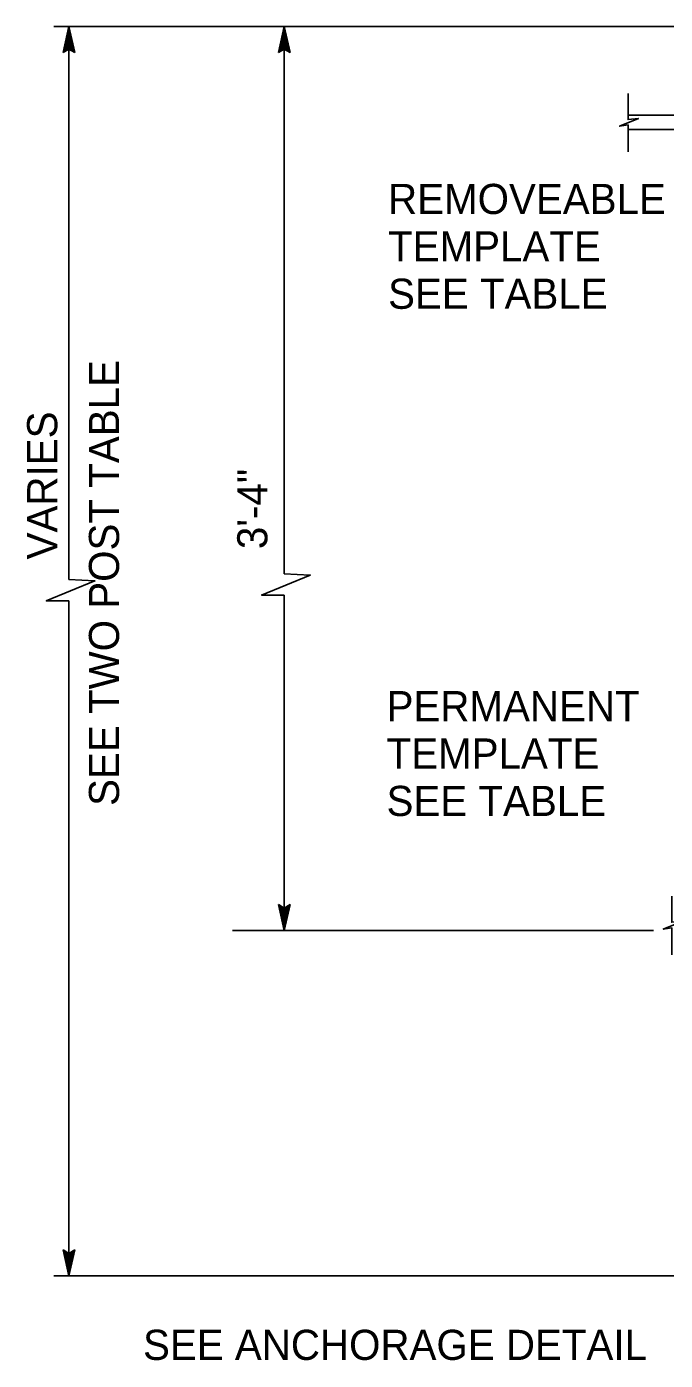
# Model space of a CAD drawing. Extents: x -894 to 866, y -476 to 714.
# Drawn here: x 14.3 to 162.7, y -299.5 to 10.1 of the extents above; entities that cross this region are included whole.
import ezdxf

# ---------------------------------------------------------------- set-up
doc = ezdxf.new("R2010")
doc.units = 0
for name, color, linetype in [('56 Stage 3 Anno', 7, 'Continuous'), ('57 Undefined', 7, 'Continuous'), ('60 Nongeo Data', 7, 'Continuous')]:
    doc.layers.add(name, color=color, linetype=linetype)

msp = doc.modelspace()

# ---------------------------------------------------------------- linework, layer by layer
at = {"layer": '56 Stage 3 Anno'}
for p, q in [((226.91, 10.11), (20.67, 10.11)), ((22.83, 4.11), (24.17, 10.11)), ((24.17, 10.11), (24.17, -118.25)), ((24.17, 10.11), (24.17, 10.11)), ((24.17, 10.11), (25.5, 4.11)), ((72.83, 4.11), (74.17, 10.11)), ((74.17, 10.11), (74.17, -116.9)), ((74.17, 10.11), (74.17, 10.11)), ((74.17, 10.11), (75.5, 4.11)), ((23.19, 4.32), (24.17, 8.73)), ((23.55, 4.56), (24.17, 7.34)), ((24.17, 7.34), (24.8, 4.52)), ((24.18, 8.71), (25.14, 4.34)), ((73.18, 4.32), (74.17, 8.73)), ((73.54, 4.56), (74.17, 7.34)), ((74.17, 8.71), (75.14, 4.34)), ((74.17, 7.34), (74.79, 4.52)), ((24.17, 4.91), (22.83, 4.11)), ((22.83, 4.11), (22.83, 4.11)), ((23.9, 4.73), (24.17, 5.96)), ((24.17, 5.96), (24.44, 4.75)), ((25.5, 4.11), (24.17, 4.91)), ((25.5, 4.11), (25.5, 4.11)), ((74.17, 4.91), (72.83, 4.11)), ((72.83, 4.11), (72.83, 4.11)), ((73.89, 4.73), (74.16, 5.96)), ((74.16, 5.96), (74.43, 4.75)), ((75.5, 4.11), (74.17, 4.91)), ((75.5, 4.11), (75.5, 4.11)), ((24.17, -123.2), (24.17, -279.83)), ((74.17, -121.85), (74.17, -199.68)), ((74.17, -199.68), (72.84, -193.68)), ((72.84, -193.68), (72.84, -193.68)), ((72.84, -193.68), (74.17, -194.48)), ((74.16, -198.29), (73.2, -193.91)), ((74.17, -196.92), (73.54, -194.09)), ((74.17, -195.53), (73.9, -194.33)), ((74.17, -194.48), (75.51, -193.68)), ((75.51, -193.68), (74.17, -199.68)), ((75.15, -193.9), (74.17, -198.3)), ((74.79, -194.13), (74.17, -196.92)), ((74.44, -194.31), (74.17, -195.53)), ((75.51, -193.68), (75.51, -193.68)), ((159.94, -199.7), (62.12, -199.68)), ((74.17, -199.68), (74.17, -199.68)), ((24.17, -279.83), (22.84, -273.83)), ((22.84, -273.83), (22.84, -273.83)), ((22.84, -273.83), (24.17, -274.63)), ((24.17, -278.44), (23.2, -274.06)), ((24.18, -277.07), (23.55, -274.24)), ((24.18, -275.69), (23.91, -274.48)), ((24.17, -274.63), (25.51, -273.83)), ((25.51, -273.83), (24.17, -279.83)), ((25.16, -274.05), (24.17, -278.45)), ((24.8, -274.28), (24.18, -277.07)), ((24.45, -274.46), (24.18, -275.69)), ((25.51, -273.83), (25.51, -273.83)), ((211.34, -279.83), (20.67, -279.83)), ((24.17, -279.83), (24.17, -279.83))]:
    msp.add_line(p, q, dxfattribs=at)
for points in [[(74.17, -116.9), (80.18, -117.18), (68.9, -121.85), (74.17, -121.85)], [(24.17, -118.25), (30.18, -118.53), (18.91, -123.2), (24.17, -123.2)]]:
    msp.add_lwpolyline(points, dxfattribs=at)
at = {"layer": '60 Nongeo Data'}
for p, q in [((154.24, -10.45), (216.35, -10.43)), ((154.24, -13.75), (216.35, -13.73))]:
    msp.add_line(p, q, dxfattribs=at)
for points in [[(153.99, -5.41), (153.99, -11.45), (156.4, -11.24), (152.03, -13.02), (153.99, -12.7), (153.99, -18.96)], [(164.13, -191.75), (164.13, -197.79), (166.54, -197.59), (162.17, -199.36), (164.13, -199.05), (164.13, -205.3)]]:
    msp.add_lwpolyline(points, dxfattribs=at)

# ---------------------------------------------------------------- texts
at = {"layer": '57 Undefined'}
for s, p in [('REMOVEABLE', (98.27, -33.38)), ('TEMPLATE', (98.27, -44.38)), ('SEE TABLE', (98.27, -55.38)), ('PERMANENT', (97.92, -151.11)), ('TEMPLATE', (97.92, -162.11)), ('SEE TABLE', (97.92, -173.11)), ('SEE ANCHORAGE DETAIL', (41.36, -299.36))]:
    msp.add_text(s, height=7, dxfattribs=at).set_placement(p)
for s, p in [('SEE TWO POST TABLE', (35.8, -170.77)), ('VARIES', (21.45, -113.55)), ('3\'-4"', (70.24, -111.16))]:
    msp.add_text(s, height=7, rotation=90, dxfattribs=at).set_placement(p)

doc.saveas('drawing.dxf')
